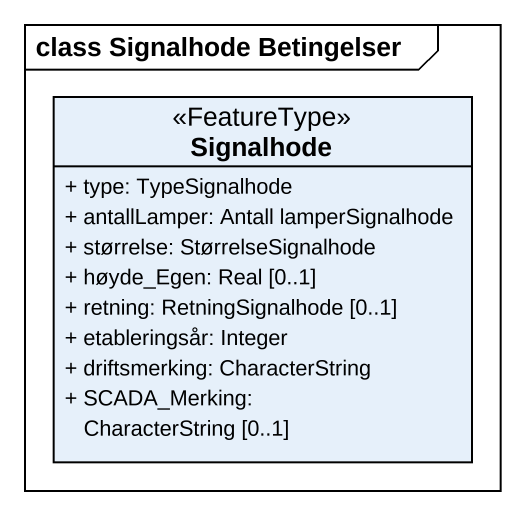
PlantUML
@startuml
mainframe class Signalhode Betingelser
hide circle
hide empty members
skinparam classAttributeIconSize 0
class Signalhode <<FeatureType>> {
  + type: TypeSignalhode
  + antallLamper: Antall lamperSignalhode
  + størrelse: StørrelseSignalhode
  + høyde_Egen: Real [0..1]
  + retning: RetningSignalhode [0..1]
  + etableringsår: Integer
  + driftsmerking: CharacterString
  + SCADA_Merking: CharacterString [0..1]
}
@enduml
